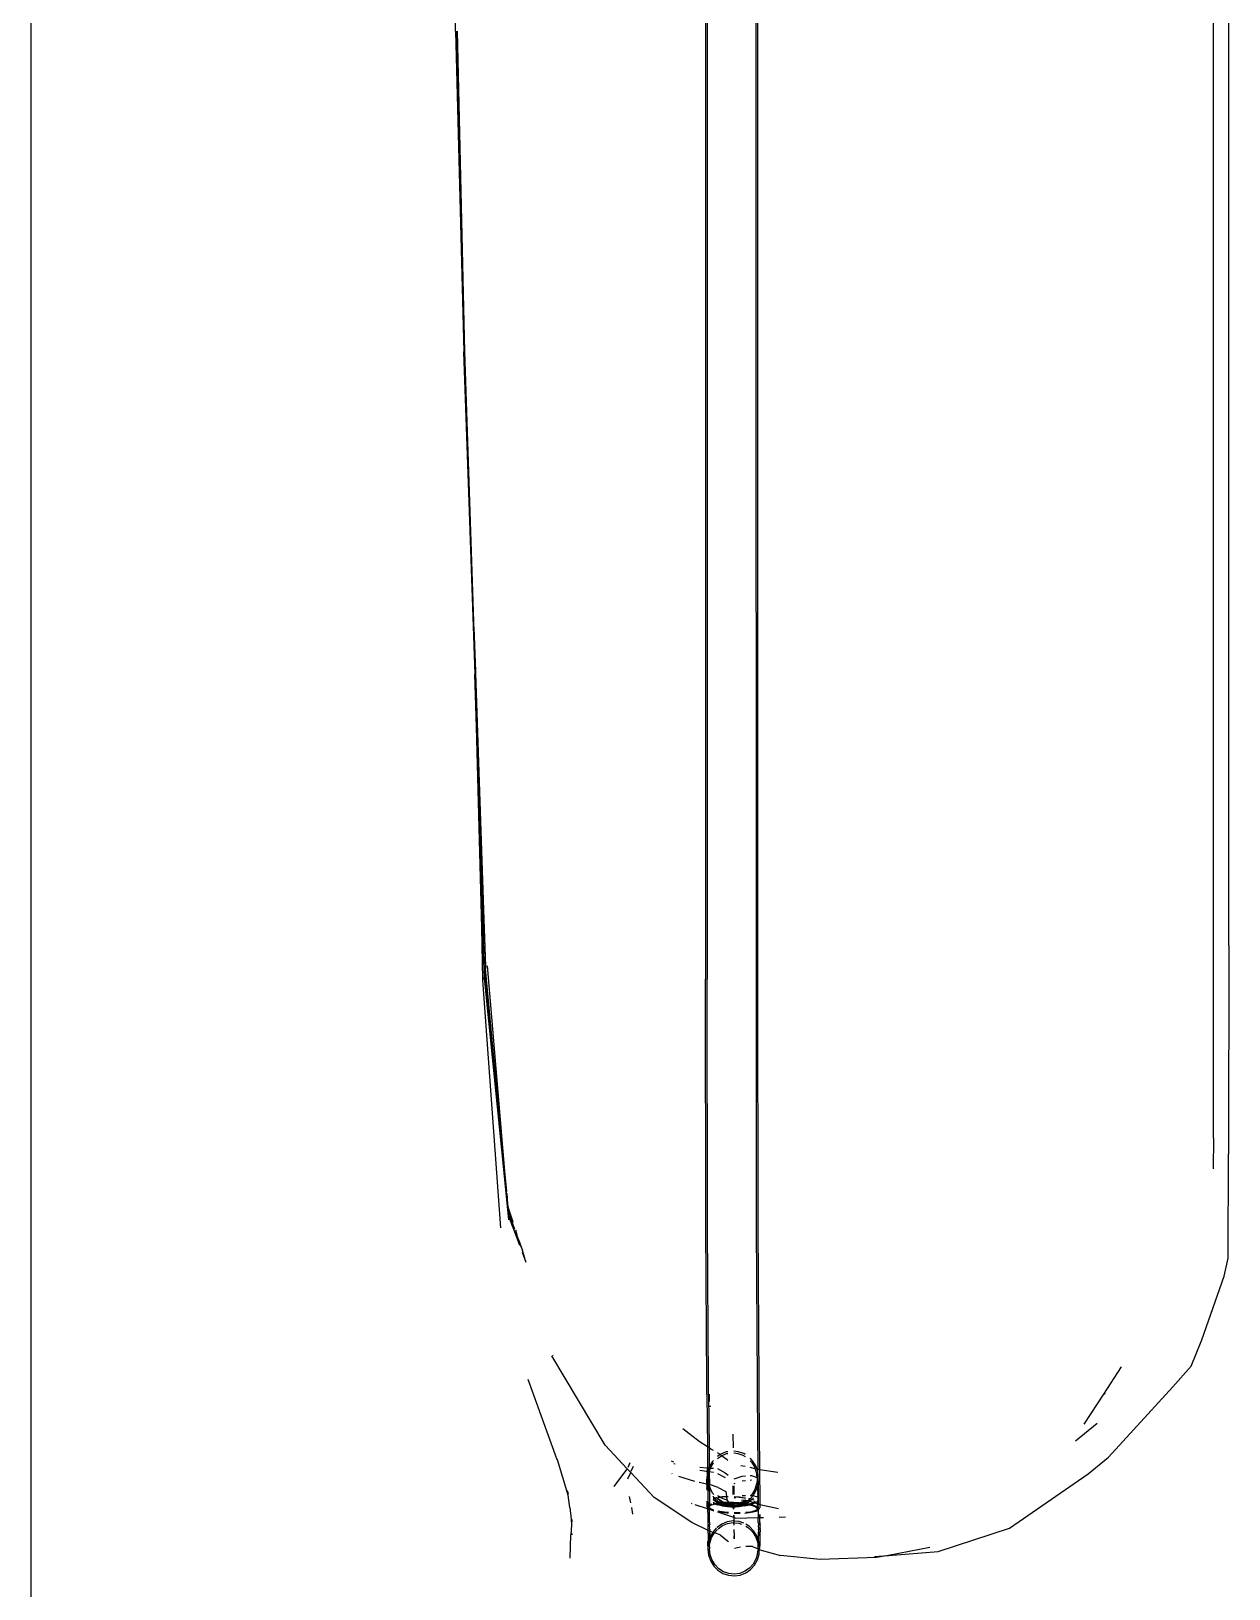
# Model space of a CAD drawing. Header units: millimetres. Extents: x -41292 to 298682, y -22072 to 33155.
# Drawn here: x 29275.8 to 29586.1, y 3003.7 to 3407.4 of the extents above; entities that cross this region are included whole.
import ezdxf

# ---------------------------------------------------------------- set-up
doc = ezdxf.new("R2010")
doc.units = ezdxf.units.MM

# ---------------------------------------------------------------- blocks, each defined once
blk = doc.blocks.new('AHSISHEUD')
for p, q in [((29903.15, 20180.94), (29903.15, 23658.94)), ((30213.52, 20819.34), (30213.52, 21235.51)), ((30077.89, 21197.34), (30077.89, 20809.8)), ((30078.31, 21197.34), (30078.31, 20809.8)), ((30090.94, 21197.32), (30091.05, 20745.47)), ((30091.36, 21197.32), (30091.37, 20809.82)), ((30209.53, 20768.55), (30209.53, 21195.13)), ((30013.11, 21055.46), (30013.14, 21132.56)), ((30013.11, 21055.46), (30015.3, 20972.38)), ((30013.17, 21055.46), (30015.35, 20972.38)), ((30015.51, 20972.38), (30013.6, 21055.46)), ((30016.7, 20933.49), (30015.3, 20972.38)), ((30018.33, 20889.5), (30015.51, 20972.38)), ((30018.2, 20888.79), (30016.7, 20933.49)), ((30017.87, 20900.94), (30018.33, 20889.5)), ((30018.56, 20875.19), (30018.13, 20888.84)), ((30018.24, 20888.7), (30018.2, 20888.79)), ((30018.21, 20888.64), (30018.24, 20888.7)), ((30018.26, 20887.03), (30018.21, 20888.64)), ((30018.56, 20875.19), (30018.26, 20887.03)), ((30018.26, 20887.03), (30018.92, 20866.69)), ((30018.3, 20889.36), (30018.29, 20889.02)), ((30018.29, 20889.02), (30020.87, 20812.47)), ((30021, 20813.04), (30018.29, 20889.02)), ((30018.33, 20889.5), (30018.3, 20889.36)), ((30020.04, 20828.84), (30018.56, 20875.19)), ((30019.9, 20823.05), (30018.56, 20875.19)), ((30018.92, 20866.69), (30019, 20863.13)), ((30019, 20863.13), (30020.04, 20828.84)), ((30019.24, 20852.44), (30019.29, 20850.27)), ((30020.04, 20828.84), (30020.4, 20816.95)), ((30019.9, 20823.05), (30020.2, 20809.48)), ((30020.24, 20809.57), (30019.9, 20823.05)), ((30213.5, 20818.53), (30213.45, 20764.39)), ((30213.5, 20818.53), (30213.52, 20819.34)), ((30020.4, 20816.95), (30020.46, 20814.45)), ((30020.46, 20814.45), (30020.59, 20810.38)), ((30020.59, 20810.38), (30020.6, 20810.3)), ((30020.59, 20810.1), (30020.6, 20810.19)), ((30020.6, 20810.3), (30020.6, 20810.19)), ((30020.69, 20810.95), (30025.13, 20765.59)), ((30020.81, 20811.71), (30025.84, 20759.99)), ((30025.84, 20759.99), (30020.87, 20812.47)), ((30021.28, 20813.23), (30025.84, 20759.99)), ((30024.82, 20745.37), (30020.2, 20809.48)), ((30025.13, 20765.59), (30020.59, 20810.1)), ((30077.99, 20745.42), (30077.89, 20809.8)), ((30078.42, 20745.42), (30078.31, 20809.8)), ((30091.37, 20809.82), (30091.47, 20745.48)), ((30209.53, 20768.55), (30209.47, 20760.62)), ((30025.13, 20765.59), (30026.8, 20748.53)), ((30026.88, 20748.32), (30025.13, 20765.59)), ((30213.31, 20737.49), (30213.45, 20764.39)), ((30025.84, 20759.99), (30026.33, 20754.76)), ((30026.33, 20754.58), (30026.33, 20754.76)), ((30026.38, 20754.22), (30026.33, 20754.58)), ((30026.38, 20754.22), (30026.48, 20752.99)), ((30026.48, 20752.99), (30026.52, 20752.75)), ((30026.52, 20752.75), (30026.53, 20752.55)), ((30026.53, 20752.55), (30026.58, 20752.02)), ((30026.58, 20752.02), (30026.62, 20751.42)), ((30026.64, 20751.2), (30026.62, 20751.42)), ((30026.64, 20751.2), (30026.68, 20751.06)), ((30026.7, 20750.76), (30026.68, 20751.06)), ((30027.93, 20746.93), (30026.68, 20751.06)), ((30026.73, 20750.54), (30026.7, 20750.76)), ((30026.81, 20749.6), (30026.73, 20750.54)), ((30026.73, 20750.54), (30027.93, 20746.93)), ((30026.8, 20748.53), (30026.97, 20747.39)), ((30026.8, 20748.53), (30026.88, 20748.32)), ((30028.53, 20744.88), (30026.81, 20749.6)), ((30026.97, 20747.39), (30026.88, 20748.32)), ((30026.88, 20748.32), (30028.15, 20744.97)), ((30027.6, 20746.25), (30028.15, 20744.97)), ((30027.93, 20746.93), (30027.95, 20746.86)), ((30028, 20746.69), (30027.95, 20746.86)), ((30028.15, 20744.97), (30029.3, 20742.23)), ((30028.15, 20744.97), (30029.7, 20740.86)), ((30028.63, 20744.82), (30029.03, 20743.51)), ((30029.45, 20742.35), (30029.03, 20743.51)), ((30030.37, 20739.82), (30029.45, 20742.35)), ((30029.45, 20742.35), (30030.19, 20740.12)), ((30078.22, 20705.3), (30077.99, 20745.42)), ((30078.64, 20705.3), (30078.42, 20745.42)), ((30091.05, 20745.47), (30091.27, 20705.41)), ((30091.47, 20745.48), (30091.69, 20705.41)), ((30029.71, 20741.24), (30030.19, 20740.12)), ((30030.19, 20740.12), (30030.49, 20739.39)), ((30030.19, 20740.12), (30031.03, 20737.59)), ((30030.37, 20739.07), (30031.36, 20736.45)), ((30212.3, 20732.8), (30213.31, 20737.49)), ((30206.53, 20716.34), (30212.3, 20732.8)), ((30203.78, 20709.5), (30206.53, 20716.34)), ((30051.93, 20688.98), (30038.05, 20712.15)), ((30038.41, 20712.22), (30038.37, 20712.35)), ((30181.08, 20702.25), (30185.71, 20709.33)), ((30203.78, 20709.5), (30198.98, 20704.16)), ((30039.39, 20685.51), (30031.98, 20705.99)), ((30078.24, 20702.15), (30078.22, 20705.3)), ((30078.67, 20702.15), (30078.64, 20705.3)), ((30091.27, 20705.41), (30091.3, 20702.28)), ((30091.69, 20705.41), (30091.72, 20702.29)), ((30078.24, 20702.15), (30078.38, 20688.58)), ((30078.67, 20702.15), (30078.81, 20688.31)), ((30078.81, 20702.23), (30078.83, 20700.31)), ((30091.3, 20702.28), (30091.49, 20682.7)), ((30091.72, 20702.29), (30091.92, 20682.64)), ((30175.99, 20694.46), (30181.08, 20702.25)), ((30181.08, 20702.25), (30181.46, 20702.45)), ((30198.98, 20704.16), (30182.29, 20685.87)), ((30078.88, 20699.09), (30079.3, 20699.16)), ((30076.22, 20689.94), (30072.02, 20693.23)), ((30179.43, 20694.67), (30173.8, 20690.02)), ((30078.38, 20688.58), (30076.22, 20689.94)), ((30085.12, 20688.29), (30085.09, 20691.84)), ((30039.52, 20685.18), (30039.39, 20685.51)), ((30042.32, 20676.08), (30039.52, 20685.18)), ((30051.93, 20688.98), (30057.63, 20682.91)), ((30078.81, 20688.31), (30078.38, 20688.58)), ((30078.38, 20688.58), (30078.44, 20683.1)), ((30079.3, 20688), (30078.81, 20688.31)), ((30078.81, 20688.31), (30078.86, 20683.37)), ((30079.93, 20687.63), (30079.3, 20688)), ((30079.96, 20685.07), (30079.61, 20684.68)), ((30081.6, 20686.67), (30081, 20687.02)), ((30081.72, 20686.58), (30081.01, 20686.08)), ((30081.01, 20685.55), (30082.06, 20686.28)), ((30081.72, 20686.58), (30081.6, 20686.67)), ((30081.86, 20686.68), (30081.72, 20686.58)), ((30082.06, 20686.28), (30081.72, 20686.58)), ((30083.27, 20687.25), (30081.86, 20686.68)), ((30082.06, 20686.28), (30083.38, 20686.82)), ((30083.49, 20685.21), (30082.06, 20686.28)), ((30083.68, 20687.31), (30083.27, 20687.25)), ((30083.38, 20686.82), (30083.69, 20686.86)), ((30083.71, 20685.01), (30083.49, 20685.21)), ((30086.36, 20687.32), (30085.23, 20687.43)), ((30085.23, 20686.99), (30086.27, 20686.88)), ((30086.27, 20686.88), (30087.61, 20686.41)), ((30087.79, 20686.82), (30086.36, 20687.32)), ((30087.61, 20686.41), (30088.19, 20686.04)), ((30088.19, 20686.56), (30087.79, 20686.82)), ((30090.12, 20684.92), (30089.44, 20685.61)), ((30177.1, 20681.62), (30182.29, 20685.87)), ((30054.21, 20678.31), (30057.55, 20682.74)), ((30057.63, 20682.91), (30057.55, 20682.74)), ((30057.63, 20682.91), (30058.52, 20681.96)), ((30057.74, 20680.25), (30058.52, 20681.96)), ((30058.31, 20684.43), (30057.76, 20683.21)), ((30058.52, 20681.96), (30064.6, 20675.49)), ((30058.68, 20682.3), (30059.28, 20683.6)), ((30068.96, 20684.92), (30069.6, 20684.73)), ((30069.27, 20681.6), (30069.18, 20681.65)), ((30069.66, 20684.29), (30070.03, 20684.17)), ((30076.41, 20683.27), (30078.28, 20683.1)), ((30078.2, 20682.16), (30076.43, 20682.47)), ((30078.45, 20682.09), (30078.2, 20682.16)), ((30078.36, 20681.8), (30078.22, 20680.19)), ((30078.28, 20683.1), (30078.44, 20683.1)), ((30078.45, 20682.09), (30078.36, 20681.83)), ((30078.36, 20681.8), (30078.36, 20681.83)), ((30078.44, 20683.1), (30078.76, 20683.08)), ((30078.46, 20682.13), (30078.44, 20683.1)), ((30078.46, 20682.13), (30078.45, 20682.09)), ((30078.75, 20682.09), (30078.45, 20682.09)), ((30078.45, 20682.09), (30078.47, 20678.89)), ((30078.7, 20682.89), (30078.46, 20682.13)), ((30078.64, 20680.2), (30078.77, 20681.71)), ((30078.76, 20683.08), (30078.7, 20682.89)), ((30078.88, 20682.07), (30078.75, 20682.09)), ((30078.78, 20683.14), (30078.76, 20683.08)), ((30078.76, 20683.08), (30078.86, 20683.08)), ((30078.77, 20681.71), (30078.78, 20681.73)), ((30078.83, 20683.3), (30078.78, 20683.14)), ((30078.78, 20681.73), (30078.87, 20681.92)), ((30078.83, 20683.3), (30078.84, 20683.34)), ((30078.86, 20683.08), (30078.83, 20683.3)), ((30078.86, 20683.37), (30078.84, 20683.34)), ((30079.61, 20684.68), (30078.86, 20683.37)), ((30078.86, 20683.08), (30079.2, 20683.07)), ((30078.88, 20682.07), (30078.86, 20683.08)), ((30078.87, 20682.03), (30078.88, 20682.07)), ((30078.87, 20681.92), (30078.87, 20682.03)), ((30078.87, 20681.92), (30078.9, 20678.79)), ((30078.88, 20682.07), (30079.2, 20683.07)), ((30079.99, 20681.93), (30078.88, 20682.07)), ((30079.2, 20683.07), (30079.22, 20683.15)), ((30079.2, 20683.07), (30079.98, 20683.04)), ((30079.22, 20683.15), (30079.94, 20684.41)), ((30079.94, 20684.41), (30079.97, 20684.43)), ((30081.04, 20682.93), (30083.03, 20681.85)), ((30081.05, 20681.71), (30083.03, 20680.64)), ((30083.03, 20681.85), (30083.74, 20681.23)), ((30088.22, 20683.48), (30087.02, 20683.63)), ((30087.4, 20680.97), (30088.24, 20681.04)), ((30089.44, 20684.99), (30089.8, 20684.64)), ((30090.75, 20682.9), (30089.46, 20683.26)), ((30089.48, 20681.15), (30089.83, 20681.18)), ((30089.8, 20684.64), (30090.57, 20683.41)), ((30089.83, 20681.18), (30091.23, 20680.62)), ((30090.94, 20683.62), (30090.12, 20684.92)), ((30090.57, 20683.41), (30090.75, 20682.9)), ((30090.75, 20682.9), (30091.07, 20682.02)), ((30091.25, 20682.76), (30090.75, 20682.9)), ((30091.25, 20682.76), (30090.94, 20683.62)), ((30091.07, 20682.02), (30091.23, 20680.62)), ((30091.44, 20682.23), (30091.25, 20682.76)), ((30091.42, 20682.71), (30091.25, 20682.76)), ((30091.49, 20682.7), (30091.42, 20682.71)), ((30091.92, 20682.64), (30091.49, 20682.7)), ((30091.51, 20680.62), (30091.49, 20682.7)), ((30096.65, 20681.94), (30091.92, 20682.64)), ((30091.92, 20682.64), (30091.98, 20674.73)), ((30156.69, 20667.47), (30177.1, 20681.62)), ((30042.42, 20676.3), (30042.13, 20677.19)), ((30075.15, 20679.56), (30070.95, 20680.88)), ((30078.25, 20678.93), (30076.3, 20679.3)), ((30078.23, 20680.08), (30078.22, 20680.19)), ((30078.22, 20680), (30078.23, 20680.08)), ((30078.24, 20679.88), (30078.22, 20680)), ((30078.23, 20679.48), (30078.26, 20679.59)), ((30078.27, 20679.25), (30078.23, 20679.48)), ((30078.26, 20679.59), (30078.24, 20679.88)), ((30078.25, 20678.93), (30078.27, 20679.25)), ((30078.29, 20678.86), (30078.25, 20678.93)), ((30078.25, 20678.93), (30078.39, 20678.9)), ((30078.25, 20678.77), (30078.29, 20678.86)), ((30078.3, 20678.47), (30078.25, 20678.77)), ((30078.27, 20679.25), (30078.39, 20678.9)), ((30078.28, 20677.94), (30078.32, 20678)), ((30078.34, 20677.49), (30078.28, 20677.94)), ((30078.32, 20678), (30078.3, 20678.47)), ((30078.3, 20677.4), (30078.34, 20677.49)), ((30078.34, 20677.38), (30078.3, 20677.4)), ((30078.39, 20678.9), (30078.43, 20678.56)), ((30078.47, 20678.89), (30078.39, 20678.9)), ((30078.43, 20678.56), (30078.48, 20678.43)), ((30078.48, 20678.43), (30078.47, 20678.89)), ((30078.67, 20678.85), (30078.47, 20678.89)), ((30078.48, 20678.43), (30078.71, 20677.79)), ((30078.48, 20678.43), (30078.51, 20673.67)), ((30078.65, 20680.09), (30078.64, 20680.2)), ((30078.64, 20680.01), (30078.65, 20680.09)), ((30078.66, 20679.89), (30078.64, 20680.01)), ((30078.65, 20679.49), (30078.68, 20679.6)), ((30078.69, 20679.26), (30078.65, 20679.49)), ((30078.68, 20679.6), (30078.66, 20679.89)), ((30078.67, 20678.85), (30078.71, 20678.87)), ((30078.67, 20678.78), (30078.67, 20678.85)), ((30078.72, 20678.48), (30078.67, 20678.78)), ((30078.71, 20678.87), (30078.69, 20679.26)), ((30078.79, 20678.82), (30078.69, 20679.26)), ((30078.7, 20677.95), (30078.74, 20678.01)), ((30078.71, 20677.79), (30078.7, 20677.95)), ((30078.79, 20678.82), (30078.71, 20678.87)), ((30078.71, 20677.79), (30078.75, 20677.67)), ((30078.74, 20678.01), (30078.72, 20678.48)), ((30078.73, 20677.15), (30078.76, 20677.5)), ((30078.77, 20677.12), (30078.73, 20677.15)), ((30078.76, 20677.5), (30078.75, 20677.67)), ((30078.75, 20677.67), (30078.91, 20677.23)), ((30078.84, 20678.67), (30078.79, 20678.82)), ((30078.79, 20678.82), (30078.9, 20678.79)), ((30078.9, 20678.5), (30078.84, 20678.67)), ((30078.9, 20678.5), (30078.9, 20678.79)), ((30081.22, 20678.07), (30078.9, 20678.79)), ((30079.34, 20677.27), (30078.9, 20678.5)), ((30078.91, 20677.23), (30078.9, 20678.5)), ((30078.91, 20677.23), (30078.97, 20677.07)), ((30078.91, 20677.23), (30078.93, 20674.44)), ((30078.97, 20677.07), (30079.03, 20676.97)), ((30079.83, 20676.49), (30079.34, 20677.27)), ((30081.22, 20678.07), (30083.19, 20677)), ((30083.19, 20677), (30083.31, 20675.72)), ((30085.01, 20678.5), (30085.1, 20676.2)), ((30085.1, 20676.2), (30085.03, 20678.49)), ((30085.21, 20678.49), (30085.23, 20676.19)), ((30085.3, 20680.28), (30087.4, 20680.97)), ((30085.31, 20679.1), (30085.62, 20679.19)), ((30088.25, 20679.79), (30087.42, 20679.72)), ((30089.82, 20679.92), (30089.49, 20679.89)), ((30090.69, 20677.53), (30090.08, 20676.47)), ((30090.54, 20676.43), (30091.07, 20677.31)), ((30091.13, 20678.95), (30090.69, 20677.53)), ((30091.07, 20677.35), (30091.33, 20678.18)), ((30091.07, 20677.31), (30091.07, 20677.35)), ((30091.28, 20679.81), (30091.13, 20678.95)), ((30091.23, 20680.62), (30091.27, 20680.49)), ((30091.23, 20680.62), (30091.49, 20680.52)), ((30091.27, 20680.49), (30091.28, 20680.39)), ((30091.28, 20680.39), (30091.27, 20680.31)), ((30091.27, 20680.31), (30091.29, 20680.19)), ((30091.31, 20679.9), (30091.28, 20679.81)), ((30091.28, 20679.81), (30091.32, 20679.55)), ((30091.29, 20680.19), (30091.31, 20679.9)), ((30091.34, 20679.16), (30091.3, 20679.12)), ((30091.3, 20679.12), (30091.35, 20678.79)), ((30091.32, 20679.55), (30091.34, 20679.16)), ((30091.37, 20678.34), (30091.33, 20678.3)), ((30091.33, 20678.18), (30091.33, 20678.3)), ((30091.33, 20678.18), (30091.38, 20677.82)), ((30091.35, 20678.79), (30091.37, 20678.34)), ((30091.38, 20677.82), (30091.36, 20677.42)), ((30091.36, 20677.42), (30091.4, 20677.25)), ((30091.37, 20678.34), (30091.53, 20678.81)), ((30091.4, 20677.25), (30091.42, 20676.62)), ((30091.51, 20680.62), (30091.49, 20680.52)), ((30091.49, 20680.52), (30091.52, 20679.2)), ((30091.52, 20679.2), (30091.53, 20678.81)), ((30091.53, 20678.81), (30091.53, 20677.91)), ((30091.53, 20677.91), (30091.54, 20676.73)), ((30042.72, 20672.89), (30042.32, 20676.08)), ((30058.53, 20674.09), (30058.24, 20675.67)), ((30074.32, 20668.93), (30064.6, 20675.49)), ((30074.48, 20673.84), (30074.23, 20673.92)), ((30078.45, 20672.51), (30075.22, 20673.59)), ((30078.31, 20673.03), (30078.32, 20673.41)), ((30078.43, 20673.22), (30078.31, 20673.03)), ((30078.31, 20673.03), (30078.44, 20672.77)), ((30078.32, 20673.41), (30078.34, 20673.8)), ((30078.34, 20673.8), (30078.35, 20674.17)), ((30078.35, 20674.17), (30078.36, 20674.47)), ((30078.39, 20674.46), (30078.43, 20673.22)), ((30078.5, 20673.33), (30078.43, 20673.22)), ((30078.43, 20673.22), (30078.44, 20672.77)), ((30078.5, 20673.33), (30078.51, 20673.67)), ((30078.74, 20673.46), (30078.5, 20673.33)), ((30078.51, 20673.12), (30078.5, 20673.33)), ((30078.51, 20672.73), (30078.51, 20673.12)), ((30078.73, 20673.01), (30078.74, 20673.39)), ((30078.73, 20673.01), (30078.85, 20673.21)), ((30078.86, 20672.75), (30078.73, 20673.01)), ((30078.77, 20674.15), (30078.74, 20673.46)), ((30078.84, 20673.51), (30078.74, 20673.46)), ((30078.74, 20673.39), (30078.74, 20673.46)), ((30078.77, 20674.15), (30078.78, 20674.23)), ((30078.82, 20674.2), (30078.84, 20673.51)), ((30078.93, 20673.56), (30078.84, 20673.51)), ((30078.84, 20673.51), (30078.85, 20673.21)), ((30078.85, 20673.21), (30078.91, 20673.3)), ((30078.85, 20673.21), (30078.86, 20672.75)), ((30078.91, 20673.3), (30078.93, 20673.56)), ((30078.91, 20673.3), (30079.39, 20673.55)), ((30078.93, 20673.13), (30078.91, 20673.3)), ((30078.93, 20674.44), (30078.93, 20673.56)), ((30079.01, 20673.6), (30078.93, 20673.56)), ((30078.94, 20672.74), (30078.93, 20673.13)), ((30079.58, 20673.76), (30079.01, 20673.6)), ((30079.39, 20673.55), (30079.76, 20673.65)), ((30080.04, 20676.16), (30079.85, 20676.46)), ((30079.91, 20675.65), (30079.86, 20675.69)), ((30080.2, 20675.27), (30079.86, 20675.17)), ((30080.48, 20674.54), (30079.86, 20675.03)), ((30079.86, 20674.97), (30080.48, 20674.54)), ((30080.18, 20674.01), (30079.87, 20674.16)), ((30079.87, 20673.91), (30080.04, 20673.86)), ((30080.04, 20673.86), (30079.87, 20673.83)), ((30079.87, 20673.68), (30080.14, 20673.76)), ((30079.88, 20675.34), (30080, 20675.36)), ((30079.97, 20675.59), (30079.91, 20675.65)), ((30080.03, 20675.53), (30079.97, 20675.59)), ((30080, 20675.36), (30080.14, 20675.39)), ((30080.03, 20675.53), (30080.09, 20675.45)), ((30080.44, 20673.92), (30080.04, 20673.86)), ((30080.04, 20673.86), (30080.29, 20673.78)), ((30080.09, 20675.45), (30080.14, 20675.39)), ((30080.14, 20675.39), (30080.18, 20675.39)), ((30080.14, 20673.76), (30080.29, 20673.78)), ((30080.18, 20675.39), (30080.67, 20675.46)), ((30080.18, 20675.39), (30080.2, 20675.34)), ((30080.44, 20673.92), (30080.18, 20674.01)), ((30080.2, 20675.34), (30080.26, 20675.28)), ((30080.26, 20675.28), (30080.2, 20675.27)), ((30080.78, 20675.37), (30080.26, 20675.28)), ((30080.26, 20675.28), (30080.47, 20675.07)), ((30080.29, 20673.78), (30080.69, 20673.84)), ((30080.29, 20673.78), (30080.89, 20673.59)), ((30080.87, 20673.99), (30080.44, 20673.92)), ((30080.69, 20673.84), (30080.44, 20673.92)), ((30080.54, 20675), (30080.47, 20675.07)), ((30080.61, 20674.45), (30080.48, 20674.54)), ((30080.6, 20674.94), (30080.54, 20675)), ((30080.6, 20674.94), (30080.65, 20674.88)), ((30080.61, 20674.45), (30080.64, 20674.43)), ((30080.64, 20674.43), (30080.67, 20674.4)), ((30080.86, 20674.73), (30080.65, 20674.88)), ((30080.76, 20674.32), (30080.67, 20674.4)), ((30080.69, 20673.84), (30081.13, 20673.91)), ((30081.16, 20673.69), (30080.69, 20673.84)), ((30080.78, 20675.37), (30080.71, 20675.44)), ((30080.82, 20674.28), (30080.76, 20674.32)), ((30081.11, 20675.07), (30080.78, 20675.37)), ((30080.81, 20675.37), (30080.78, 20675.37)), ((30080.82, 20674.28), (30080.87, 20674.27)), ((30080.86, 20674.67), (30080.86, 20674.73)), ((30080.86, 20674.73), (30081.13, 20674.53)), ((30080.86, 20674.67), (30081.13, 20674.53)), ((30080.87, 20674.27), (30080.88, 20674.22)), ((30081.24, 20674.02), (30080.87, 20673.99)), ((30080.88, 20674.22), (30081.08, 20674.14)), ((30081.35, 20673.49), (30080.89, 20673.59)), ((30081.08, 20674.14), (30081.22, 20674.09)), ((30081.58, 20675.59), (30081.1, 20675.84)), ((30081.1, 20675.53), (30081.58, 20675.59)), ((30081.19, 20675.44), (30081.11, 20675.42)), ((30082.3, 20674.35), (30081.11, 20675.07)), ((30081.11, 20675.03), (30081.11, 20675.07)), ((30082.3, 20674.27), (30081.11, 20675.03)), ((30081.13, 20674.53), (30081.29, 20674.44)), ((30081.13, 20673.91), (30081.4, 20673.94)), ((30082.33, 20673.45), (30081.16, 20673.69)), ((30081.76, 20675.49), (30081.19, 20675.44)), ((30081.22, 20674.09), (30081.26, 20674.07)), ((30081.22, 20674.09), (30081.24, 20674.02)), ((30081.35, 20674.03), (30081.24, 20674.02)), ((30081.24, 20674.02), (30081.4, 20673.94)), ((30081.26, 20674.07), (30081.35, 20674.03)), ((30081.29, 20674.44), (30081.42, 20674.39)), ((30081.29, 20674.44), (30081.4, 20674.33)), ((30081.35, 20674.03), (30081.41, 20674.04)), ((30082.14, 20673.29), (30081.35, 20673.49)), ((30081.4, 20674.33), (30081.79, 20674.08)), ((30081.4, 20673.94), (30081.6, 20673.96)), ((30081.4, 20673.94), (30082.14, 20673.55)), ((30081.54, 20674.05), (30081.41, 20674.04)), ((30081.41, 20674.04), (30081.6, 20673.96)), ((30081.45, 20674.37), (30081.42, 20674.39)), ((30081.47, 20674.36), (30081.45, 20674.37)), ((30081.65, 20674.24), (30081.47, 20674.36)), ((30081.79, 20674.08), (30081.54, 20674.05)), ((30081.58, 20675.59), (30082.19, 20675.67)), ((30081.76, 20675.49), (30081.58, 20675.59)), ((30081.6, 20673.96), (30081.95, 20673.99)), ((30081.6, 20673.96), (30081.78, 20673.88)), ((30081.65, 20674.24), (30081.71, 20674.21)), ((30081.71, 20674.21), (30081.8, 20674.18)), ((30082.37, 20675.55), (30081.76, 20675.49)), ((30082.13, 20675.29), (30081.76, 20675.49)), ((30081.78, 20673.88), (30081.96, 20673.79)), ((30081.91, 20674.09), (30081.79, 20674.08)), ((30081.79, 20674.08), (30081.95, 20673.99)), ((30081.8, 20674.18), (30081.86, 20674.16)), ((30081.93, 20674.15), (30081.86, 20674.16)), ((30081.86, 20674.16), (30081.91, 20674.09)), ((30081.91, 20674.09), (30082.06, 20674)), ((30081.94, 20674.09), (30081.91, 20674.09)), ((30081.94, 20674.09), (30081.93, 20674.15)), ((30082.06, 20674.1), (30081.94, 20674.09)), ((30081.95, 20673.99), (30082.06, 20674)), ((30081.95, 20673.99), (30082.12, 20673.88)), ((30082.13, 20673.75), (30081.96, 20673.79)), ((30082.12, 20674.1), (30082.06, 20674.1)), ((30082.06, 20674.1), (30082.08, 20674.05)), ((30082.06, 20674), (30082.12, 20673.96)), ((30082.06, 20674), (30082.1, 20674)), ((30082.08, 20674.05), (30082.1, 20674)), ((30082.1, 20674), (30082.26, 20674.01)), ((30082.1, 20674), (30082.12, 20673.96)), ((30082.31, 20674.11), (30082.12, 20674.1)), ((30082.26, 20674.01), (30082.12, 20674.1)), ((30082.12, 20673.96), (30082.28, 20673.91)), ((30082.21, 20673.83), (30082.12, 20673.88)), ((30082.13, 20675.29), (30083.39, 20674.88)), ((30082.13, 20673.75), (30082.98, 20673.57)), ((30082.14, 20673.55), (30082.33, 20673.45)), ((30082.14, 20673.29), (30083.56, 20673.09)), ((30082.19, 20675.67), (30083.31, 20675.72)), ((30082.21, 20673.83), (30082.98, 20673.57)), ((30082.26, 20674.01), (30082.31, 20674.02)), ((30082.31, 20673.99), (30082.26, 20674.01)), ((30082.28, 20673.91), (30082.31, 20673.94)), ((30082.32, 20673.89), (30082.28, 20673.91)), ((30082.94, 20674.13), (30082.3, 20674.35)), ((30082.71, 20674.13), (30082.3, 20674.27)), ((30082.71, 20674.13), (30082.31, 20674.11)), ((30082.31, 20674.02), (30082.96, 20674.04)), ((30083.64, 20673.72), (30082.31, 20673.99)), ((30082.71, 20673.77), (30082.32, 20673.89)), ((30082.59, 20673.41), (30082.33, 20673.45)), ((30083.32, 20675.6), (30082.37, 20675.55)), ((30083.65, 20673.26), (30082.59, 20673.41)), ((30082.59, 20673.41), (30083.56, 20673.13)), ((30082.94, 20674.13), (30082.71, 20674.13)), ((30082.96, 20674.04), (30082.71, 20674.13)), ((30082.71, 20673.77), (30082.95, 20673.69)), ((30083.54, 20674.15), (30082.94, 20674.13)), ((30083.19, 20674.05), (30082.94, 20674.13)), ((30082.95, 20673.69), (30083.55, 20673.48)), ((30082.96, 20674.04), (30083.19, 20674.05)), ((30083.64, 20673.81), (30082.96, 20674.04)), ((30082.98, 20673.57), (30083.01, 20673.57)), ((30083.01, 20673.57), (30083.55, 20673.48)), ((30083.01, 20673.57), (30083.14, 20673.5)), ((30083.14, 20673.5), (30083.55, 20673.38)), ((30083.19, 20674.05), (30083.64, 20674.06)), ((30083.64, 20673.9), (30083.19, 20674.05)), ((30083.31, 20675.72), (30083.61, 20675.74)), ((30083.31, 20675.72), (30083.32, 20675.6)), ((30083.7, 20675.62), (30083.32, 20675.6)), ((30083.32, 20675.6), (30083.39, 20674.88)), ((30083.39, 20674.88), (30083.8, 20674.34)), ((30083.95, 20674.14), (30083.54, 20674.15)), ((30083.65, 20673.49), (30083.55, 20673.48)), ((30083.66, 20673.46), (30083.55, 20673.48)), ((30083.55, 20673.38), (30084.64, 20673.26)), ((30083.56, 20673.13), (30084.5, 20673.05)), ((30083.56, 20673.09), (30084.5, 20673.05)), ((30083.61, 20675.74), (30083.79, 20675.74)), ((30083.64, 20674.06), (30084.02, 20674.06)), ((30084.18, 20673.85), (30083.64, 20673.9)), ((30084.26, 20673.74), (30083.64, 20673.81)), ((30084.29, 20673.7), (30083.64, 20673.72)), ((30083.92, 20673.44), (30083.65, 20673.49)), ((30084.64, 20673.26), (30083.65, 20673.26)), ((30083.66, 20673.46), (30083.92, 20673.44)), ((30083.79, 20675.62), (30083.7, 20675.62)), ((30083.86, 20674.26), (30083.95, 20674.14)), ((30084.5, 20673.43), (30083.92, 20673.44)), ((30085.09, 20674.12), (30083.95, 20674.14)), ((30083.95, 20674.14), (30084.02, 20674.06)), ((30084.02, 20674.06), (30085.09, 20674.04)), ((30084.02, 20674.06), (30084.18, 20673.85)), ((30085.09, 20673.76), (30084.18, 20673.85)), ((30084.18, 20673.85), (30084.26, 20673.74)), ((30084.26, 20673.74), (30084.29, 20673.7)), ((30084.56, 20673.71), (30084.29, 20673.7)), ((30084.29, 20673.7), (30084.36, 20673.61)), ((30084.36, 20673.61), (30084.5, 20673.43)), ((30084.54, 20673.39), (30084.5, 20673.43)), ((30084.5, 20673.05), (30084.82, 20673.04)), ((30085.06, 20673.39), (30084.54, 20673.39)), ((30084.54, 20673.39), (30085.06, 20673.34)), ((30084.54, 20673.39), (30084.64, 20673.26)), ((30084.83, 20673.68), (30084.56, 20673.71)), ((30084.64, 20673.26), (30084.67, 20673.22)), ((30084.67, 20673.22), (30084.91, 20673.24)), ((30084.67, 20673.22), (30084.82, 20673.04)), ((30084.82, 20673.04), (30085.04, 20672.76)), ((30084.82, 20673.04), (30085.05, 20673.03)), ((30085.09, 20673.66), (30084.83, 20673.68)), ((30085.02, 20673.22), (30084.91, 20673.24)), ((30085.06, 20673.34), (30085.02, 20673.22)), ((30085.02, 20673.22), (30085.05, 20673.21)), ((30085.02, 20673.22), (30085.05, 20673.03)), ((30085.05, 20673.03), (30085.04, 20672.76)), ((30085.05, 20673.21), (30085.1, 20673.21)), ((30085.05, 20673.03), (30085.1, 20673.03)), ((30085.05, 20673.03), (30085.1, 20673)), ((30085.09, 20673.39), (30085.06, 20673.39)), ((30085.09, 20673.39), (30085.06, 20673.34)), ((30085.06, 20673.34), (30085.1, 20673.33)), ((30085.09, 20674.18), (30085.09, 20674.12)), ((30085.14, 20674.12), (30085.09, 20674.12)), ((30085.09, 20674.12), (30085.09, 20674.04)), ((30085.09, 20674.04), (30085.14, 20674.03)), ((30085.09, 20674.04), (30085.09, 20673.76)), ((30085.15, 20673.77), (30085.09, 20673.76)), ((30085.09, 20673.76), (30085.09, 20673.66)), ((30085.09, 20673.66), (30085.09, 20673.6)), ((30085.09, 20673.66), (30085.15, 20673.66)), ((30085.09, 20673.6), (30085.1, 20673.48)), ((30085.09, 20673.39), (30085.1, 20673.48)), ((30085.09, 20673.39), (30085.16, 20673.4)), ((30085.1, 20673.33), (30085.16, 20673.34)), ((30085.1, 20673.21), (30085.17, 20673.21)), ((30085.1, 20673.03), (30085.17, 20673.03)), ((30085.1, 20673), (30085.17, 20673.03)), ((30085.14, 20674.12), (30085.14, 20674.18)), ((30085.24, 20674.11), (30085.14, 20674.12)), ((30085.14, 20674.03), (30085.14, 20674.12)), ((30085.14, 20674.03), (30085.24, 20674.03)), ((30085.15, 20673.77), (30085.14, 20674.03)), ((30085.24, 20673.78), (30085.15, 20673.77)), ((30085.15, 20673.66), (30085.15, 20673.77)), ((30085.15, 20673.66), (30085.24, 20673.67)), ((30085.16, 20673.4), (30085.15, 20673.66)), ((30085.16, 20673.4), (30086.34, 20673.51)), ((30085.16, 20673.34), (30085.16, 20673.4)), ((30085.16, 20673.34), (30085.25, 20673.35)), ((30085.17, 20673.21), (30085.16, 20673.34)), ((30085.17, 20673.21), (30085.25, 20673.21)), ((30085.17, 20673.03), (30085.17, 20673.21)), ((30085.17, 20673.03), (30085.25, 20673.04)), ((30085.18, 20672.84), (30085.17, 20673.03)), ((30085.24, 20674.11), (30085.24, 20674.17)), ((30086.63, 20674.03), (30085.24, 20674.11)), ((30085.24, 20674.03), (30085.24, 20674.11)), ((30085.24, 20674.03), (30086.53, 20673.95)), ((30085.24, 20673.78), (30085.24, 20674.03)), ((30086.53, 20673.95), (30085.24, 20673.78)), ((30085.29, 20673.68), (30085.24, 20673.78)), ((30085.24, 20673.67), (30085.29, 20673.68)), ((30085.25, 20673.35), (30086.34, 20673.51)), ((30085.25, 20673.21), (30085.29, 20673.24)), ((30085.25, 20673.04), (30085.25, 20673.21)), ((30085.25, 20673.04), (30085.5, 20673.05)), ((30085.25, 20672.88), (30085.5, 20673.05)), ((30085.25, 20672.88), (30085.25, 20673.04)), ((30085.35, 20673.68), (30085.29, 20673.68)), ((30085.29, 20673.24), (30085.29, 20673.68)), ((30085.29, 20673.24), (30086.09, 20673.37)), ((30085.85, 20673.22), (30085.29, 20673.24)), ((30085.34, 20675.7), (30086.69, 20675.6)), ((30086.59, 20675.49), (30085.34, 20675.59)), ((30085.34, 20675.35), (30085.76, 20675.49)), ((30086.53, 20673.88), (30085.35, 20673.68)), ((30086.54, 20673.77), (30085.35, 20673.68)), ((30085.5, 20673.05), (30085.56, 20673.05)), ((30085.56, 20673.05), (30085.85, 20673.22)), ((30085.56, 20673.05), (30086.65, 20673.2)), ((30085.56, 20673.05), (30086.64, 20673.12)), ((30085.91, 20673.26), (30085.85, 20673.22)), ((30086.09, 20673.37), (30085.91, 20673.26)), ((30086.55, 20673.3), (30085.91, 20673.26)), ((30086.34, 20673.51), (30086.09, 20673.37)), ((30086.09, 20673.37), (30086.64, 20673.45)), ((30086.38, 20673.54), (30086.34, 20673.51)), ((30086.97, 20673.9), (30086.38, 20673.54)), ((30086.55, 20673.56), (30086.38, 20673.54)), ((30086.63, 20674.03), (30086.53, 20673.95)), ((30086.53, 20673.95), (30086.67, 20673.93)), ((30086.67, 20673.93), (30086.53, 20673.88)), ((30086.54, 20673.77), (30086.76, 20673.84)), ((30087.39, 20673.85), (30086.55, 20673.56)), ((30086.55, 20673.56), (30086.63, 20673.54)), ((30087.13, 20673.36), (30086.55, 20673.3)), ((30087.91, 20675.29), (30086.59, 20675.49)), ((30086.7, 20674.02), (30086.63, 20674.03)), ((30086.63, 20673.54), (30087.39, 20673.85)), ((30086.63, 20673.54), (30087.21, 20673.68)), ((30086.64, 20673.45), (30087.21, 20673.68)), ((30086.64, 20673.12), (30087.55, 20673.27)), ((30087.55, 20673.27), (30086.64, 20673.16)), ((30086.65, 20673.2), (30087.13, 20673.36)), ((30086.84, 20674), (30086.67, 20673.93)), ((30086.67, 20673.93), (30086.86, 20673.91)), ((30086.69, 20675.6), (30088.1, 20675.39)), ((30087.64, 20674.4), (30086.7, 20674.02)), ((30086.84, 20674), (30086.7, 20674.02)), ((30086.76, 20673.84), (30086.79, 20673.84)), ((30086.79, 20673.84), (30086.86, 20673.91)), ((30087.85, 20674.4), (30086.84, 20674)), ((30087.04, 20673.94), (30086.84, 20674)), ((30086.86, 20673.91), (30086.97, 20673.9)), ((30086.97, 20673.9), (30087.04, 20673.94)), ((30086.97, 20673.9), (30087.39, 20673.85)), ((30087.08, 20673.93), (30087.04, 20673.94)), ((30087.2, 20673.96), (30087.08, 20673.93)), ((30087.39, 20673.85), (30087.08, 20673.93)), ((30087.13, 20673.36), (30088.06, 20673.68)), ((30087.88, 20673.45), (30087.13, 20673.36)), ((30087.2, 20673.96), (30087.31, 20673.99)), ((30087.54, 20673.91), (30087.2, 20673.96)), ((30087.21, 20673.68), (30087.27, 20673.7)), ((30088.12, 20674.66), (30087.24, 20674.73)), ((30087.27, 20673.7), (30087.54, 20673.83)), ((30087.27, 20673.7), (30087.68, 20673.8)), ((30087.73, 20674.1), (30087.31, 20673.99)), ((30087.38, 20675.99), (30088.29, 20676.01)), ((30087.42, 20673.86), (30087.39, 20673.85)), ((30087.42, 20673.86), (30087.54, 20673.91)), ((30087.42, 20673.86), (30087.54, 20673.83)), ((30087.54, 20673.91), (30087.59, 20673.92)), ((30087.54, 20673.83), (30087.57, 20673.83)), ((30088.06, 20673.33), (30087.55, 20673.27)), ((30087.57, 20673.83), (30087.76, 20673.9)), ((30087.57, 20673.83), (30087.68, 20673.8)), ((30087.59, 20673.92), (30087.7, 20673.98)), ((30087.76, 20673.9), (30087.59, 20673.92)), ((30087.85, 20674.48), (30087.64, 20674.4)), ((30087.68, 20673.8), (30087.72, 20673.81)), ((30087.7, 20673.98), (30087.87, 20674.01)), ((30087.72, 20673.81), (30087.96, 20673.88)), ((30087.72, 20673.81), (30087.86, 20673.8)), ((30087.73, 20674.1), (30087.86, 20674.15)), ((30087.76, 20673.9), (30088.04, 20674.01)), ((30087.96, 20673.88), (30087.76, 20673.9)), ((30088.12, 20674.66), (30087.85, 20674.48)), ((30087.85, 20674.4), (30087.94, 20674.46)), ((30088.61, 20674.46), (30087.86, 20674.15)), ((30087.86, 20673.8), (30088.11, 20673.71)), ((30088.06, 20673.68), (30087.86, 20673.8)), ((30087.87, 20674.01), (30087.96, 20674.07)), ((30088.8, 20673.64), (30087.88, 20673.45)), ((30088.29, 20675.23), (30087.91, 20675.29)), ((30087.97, 20674.48), (30087.94, 20674.46)), ((30087.96, 20674.07), (30088.05, 20674.1)), ((30087.96, 20673.88), (30088.05, 20673.9)), ((30088.04, 20673.87), (30087.96, 20673.88)), ((30088.13, 20674.59), (30087.97, 20674.48)), ((30088.04, 20674.01), (30088.28, 20674.26)), ((30088.29, 20673.82), (30088.04, 20673.87)), ((30088.05, 20673.9), (30089.3, 20674.49)), ((30088.05, 20673.9), (30089.3, 20674.44)), ((30088.28, 20674.26), (30088.05, 20674.1)), ((30088.06, 20673.68), (30088.11, 20673.71)), ((30088.06, 20673.33), (30089.2, 20673.56)), ((30088.1, 20675.39), (30088.29, 20675.35)), ((30088.11, 20673.71), (30088.16, 20673.74)), ((30088.3, 20674.78), (30088.12, 20674.66)), ((30088.21, 20674.65), (30088.12, 20674.66)), ((30088.21, 20674.65), (30088.13, 20674.59)), ((30088.16, 20673.74), (30088.29, 20673.82)), ((30088.16, 20673.74), (30088.62, 20673.67)), ((30088.29, 20673.68), (30088.16, 20673.74)), ((30088.35, 20674.75), (30088.21, 20674.65)), ((30088.79, 20674.61), (30088.21, 20674.65)), ((30088.33, 20674.29), (30088.28, 20674.26)), ((30088.29, 20673.82), (30089.3, 20674.44)), ((30089.05, 20673.69), (30088.29, 20673.82)), ((30088.29, 20673.68), (30088.62, 20673.67)), ((30088.61, 20674.46), (30088.33, 20674.29)), ((30088.64, 20674.48), (30088.61, 20674.46)), ((30088.62, 20673.67), (30088.8, 20673.64)), ((30088.79, 20674.61), (30088.64, 20674.48)), ((30088.83, 20674.6), (30088.79, 20674.61)), ((30088.8, 20673.64), (30088.91, 20673.66)), ((30088.83, 20674.6), (30088.88, 20674.59)), ((30088.88, 20674.59), (30088.96, 20674.64)), ((30089.35, 20674.55), (30088.88, 20674.59)), ((30089.05, 20673.69), (30088.91, 20673.66)), ((30088.91, 20673.66), (30089.02, 20673.6)), ((30089.03, 20674.72), (30088.96, 20674.64)), ((30089.02, 20673.6), (30089.2, 20673.56)), ((30089.03, 20674.72), (30089.28, 20674.94)), ((30089.03, 20674.72), (30089.28, 20674.87)), ((30090.04, 20674), (30089.05, 20673.69)), ((30089.29, 20673.66), (30089.05, 20673.69)), ((30089.36, 20675.02), (30089.08, 20675.09)), ((30089.2, 20673.56), (30089.27, 20673.57)), ((30089.22, 20675.18), (30089.35, 20675.15)), ((30089.27, 20673.57), (30089.32, 20673.58)), ((30089.28, 20674.94), (30089.36, 20675.02)), ((30089.28, 20674.87), (30089.28, 20674.94)), ((30089.44, 20673.62), (30089.29, 20673.66)), ((30089.35, 20674.55), (30089.3, 20674.49)), ((30089.3, 20674.44), (30089.4, 20674.51)), ((30089.3, 20674.49), (30089.3, 20674.44)), ((30089.32, 20673.58), (30089.44, 20673.62)), ((30089.32, 20673.58), (30089.99, 20673.36)), ((30089.47, 20675.12), (30089.35, 20675.15)), ((30089.51, 20674.61), (30089.35, 20674.55)), ((30089.35, 20674.55), (30089.4, 20674.51)), ((30089.36, 20675.02), (30089.47, 20675.12)), ((30089.4, 20675.01), (30089.36, 20675.02)), ((30089.8, 20674.87), (30089.4, 20675.01)), ((30089.4, 20674.51), (30090.38, 20674.18)), ((30089.5, 20673.64), (30089.44, 20673.62)), ((30089.47, 20675.12), (30090.18, 20675.87)), ((30089.47, 20675.12), (30089.51, 20675.11)), ((30089.5, 20673.64), (30090.36, 20673.92)), ((30090.32, 20673.4), (30089.5, 20673.64)), ((30089.5, 20673.64), (30090.19, 20673.62)), ((30089.51, 20675.11), (30089.95, 20675)), ((30089.51, 20674.61), (30089.64, 20674.73)), ((30089.69, 20675.98), (30089.52, 20676.02)), ((30089.58, 20675.85), (30089.53, 20675.81)), ((30089.69, 20675.98), (30089.58, 20675.85)), ((30089.72, 20674.81), (30089.64, 20674.73)), ((30089.75, 20676.04), (30089.69, 20675.98)), ((30090.18, 20675.87), (30089.69, 20675.98)), ((30089.72, 20674.81), (30089.8, 20674.87)), ((30089.8, 20676.1), (30089.75, 20676.04)), ((30089.86, 20676.16), (30089.8, 20676.1)), ((30089.8, 20674.87), (30089.83, 20674.9)), ((30089.83, 20674.9), (30089.89, 20674.97)), ((30090.05, 20674.84), (30089.83, 20674.9)), ((30089.88, 20676.19), (30089.86, 20676.16)), ((30089.97, 20676.27), (30089.88, 20676.19)), ((30089.89, 20674.97), (30089.95, 20675)), ((30089.95, 20675), (30090.33, 20675.33)), ((30089.95, 20675), (30090.38, 20674.88)), ((30090.02, 20676.36), (30089.97, 20676.27)), ((30089.99, 20673.36), (30090.73, 20673.1)), ((30090.08, 20676.47), (30090.02, 20676.36)), ((30090.38, 20674.18), (30090.04, 20674)), ((30090.18, 20675.87), (30090.3, 20676)), ((30091.43, 20675.58), (30090.18, 20675.87)), ((30090.3, 20676), (30090.42, 20676.22)), ((30091.11, 20673.12), (30090.32, 20673.4)), ((30090.33, 20675.33), (30090.33, 20675.37)), ((30090.36, 20673.92), (30090.67, 20674.07)), ((30090.38, 20674.88), (30090.38, 20674.77)), ((30090.78, 20674.38), (30090.38, 20674.18)), ((30090.38, 20674.18), (30090.67, 20674.07)), ((30090.42, 20676.22), (30090.54, 20676.43)), ((30090.67, 20674.07), (30091.16, 20674.32)), ((30090.67, 20674.07), (30091.4, 20673.8)), ((30090.73, 20673.1), (30091.2, 20672.81)), ((30091.37, 20672.96), (30091.11, 20673.12)), ((30091.16, 20674.46), (30091.29, 20674.5)), ((30091.16, 20674.32), (30091.34, 20674.47)), ((30091.29, 20674.5), (30091.4, 20674.54)), ((30091.34, 20674.47), (30091.4, 20674.54)), ((30091.37, 20672.96), (30091.36, 20672.85)), ((30091.38, 20673.19), (30091.37, 20672.96)), ((30091.5, 20672.88), (30091.37, 20672.96)), ((30091.39, 20673.56), (30091.38, 20673.19)), ((30091.42, 20676.62), (30091.39, 20676.54)), ((30091.39, 20676.54), (30091.43, 20675.96)), ((30091.4, 20673.8), (30091.39, 20673.56)), ((30091.43, 20674.83), (30091.4, 20674.54)), ((30091.4, 20674.54), (30091.42, 20674.37)), ((30091.41, 20673.94), (30091.4, 20673.8)), ((30091.4, 20673.8), (30091.47, 20673.78)), ((30091.43, 20675.96), (30091.41, 20675.74)), ((30091.43, 20675.58), (30091.41, 20675.74)), ((30091.42, 20674.37), (30091.41, 20673.94)), ((30091.47, 20673.78), (30091.42, 20674.37)), ((30091.43, 20675.58), (30091.44, 20675.27)), ((30091.55, 20675.56), (30091.43, 20675.58)), ((30091.44, 20675.27), (30091.43, 20675.07)), ((30091.43, 20675.07), (30091.43, 20675.03)), ((30091.43, 20675.03), (30091.43, 20674.83)), ((30091.44, 20674.55), (30091.51, 20674.63)), ((30091.44, 20674.55), (30091.56, 20674.59)), ((30091.5, 20672.88), (30091.47, 20673.78)), ((30091.47, 20673.78), (30091.56, 20673.75)), ((30091.51, 20674.63), (30091.56, 20674.67)), ((30091.54, 20676.73), (30091.55, 20675.56)), ((30091.55, 20675.56), (30091.56, 20674.72)), ((30091.63, 20675.54), (30091.55, 20675.56)), ((30091.56, 20674.72), (30091.65, 20674.76)), ((30091.56, 20674.72), (30091.56, 20674.67)), ((30091.56, 20674.67), (30091.56, 20674.59)), ((30091.56, 20674.59), (30091.66, 20674.63)), ((30091.56, 20674.59), (30091.56, 20673.97)), ((30091.56, 20673.97), (30091.56, 20673.75)), ((30091.56, 20673.75), (30091.68, 20673.7)), ((30091.56, 20673.04), (30091.56, 20673.75)), ((30091.56, 20673.04), (30091.56, 20672.84)), ((30091.68, 20673.7), (30091.98, 20673.64)), ((30091.98, 20674.73), (30091.98, 20673.64)), ((30091.98, 20673.64), (30091.98, 20673.44)), ((30091.98, 20673.64), (30096.82, 20672.64)), ((30091.98, 20673.44), (30091.99, 20673.05)), ((30091.99, 20673.05), (30091.99, 20672.77)), ((30042.72, 20672.89), (30043.09, 20669.81)), ((30043.09, 20669.81), (30043.14, 20668.4)), ((30043.22, 20669.79), (30043.14, 20668.4)), ((30058.74, 20672.88), (30059, 20671.16)), ((30078.56, 20666.91), (30074.32, 20668.93)), ((30078.44, 20672.77), (30078.47, 20672.71)), ((30078.47, 20672.71), (30078.45, 20672.51)), ((30078.45, 20672.51), (30078.45, 20672.39)), ((30078.51, 20672.49), (30078.45, 20672.51)), ((30078.45, 20672.39), (30078.51, 20672.2)), ((30078.47, 20672.71), (30078.51, 20672.68)), ((30078.52, 20671.59), (30078.49, 20671.27)), ((30078.49, 20671.27), (30078.52, 20670.22)), ((30078.51, 20672.68), (30078.51, 20672.73)), ((30078.51, 20672.68), (30078.87, 20672.46)), ((30078.51, 20672.49), (30078.51, 20672.68)), ((30078.87, 20672.4), (30078.51, 20672.49)), ((30078.51, 20672.2), (30078.51, 20672.49)), ((30078.51, 20671.93), (30078.51, 20672.2)), ((30078.52, 20671.59), (30078.51, 20671.93)), ((30078.52, 20670.22), (30078.54, 20669.18)), ((30078.54, 20669.18), (30078.54, 20668.76)), ((30078.88, 20672.71), (30078.86, 20672.75)), ((30078.88, 20672.71), (30078.87, 20672.46)), ((30078.87, 20672.46), (30078.87, 20672.4)), ((30078.87, 20672.46), (30078.94, 20672.45)), ((30078.94, 20672.42), (30078.87, 20672.4)), ((30078.87, 20672.4), (30078.87, 20672.37)), ((30078.87, 20672.37), (30078.94, 20672.21)), ((30078.94, 20672.68), (30078.88, 20672.71)), ((30078.91, 20671.28), (30078.94, 20671.6)), ((30078.96, 20669.35), (30078.91, 20671.28)), ((30078.94, 20672.68), (30078.94, 20672.74)), ((30079.35, 20672.42), (30078.94, 20672.68)), ((30078.94, 20672.45), (30078.94, 20672.68)), ((30078.97, 20672.4), (30078.94, 20672.45)), ((30078.97, 20672.4), (30078.94, 20672.42)), ((30078.94, 20672.35), (30078.97, 20672.4)), ((30078.94, 20672.21), (30078.94, 20672.35)), ((30078.94, 20671.94), (30078.94, 20672.21)), ((30078.94, 20671.6), (30078.94, 20671.94)), ((30078.97, 20668.95), (30078.96, 20669.35)), ((30078.97, 20668.95), (30078.96, 20668.77)), ((30078.97, 20672.4), (30079.76, 20672.12)), ((30080.07, 20672.16), (30079.35, 20672.42)), ((30079.76, 20672.12), (30080.07, 20672.04)), ((30080.07, 20671.97), (30079.76, 20672.12)), ((30082.22, 20671.72), (30081.13, 20671.91)), ((30081.13, 20671.81), (30082.04, 20671.65)), ((30085.27, 20670.24), (30081.13, 20671.62)), ((30082.04, 20671.65), (30083.45, 20671.49)), ((30083.53, 20669.16), (30082.12, 20668.58)), ((30083.55, 20671.57), (30082.22, 20671.72)), ((30083.45, 20671.49), (30083.82, 20671.47)), ((30085.07, 20669.38), (30083.53, 20669.16)), ((30083.82, 20671.56), (30083.55, 20671.57)), ((30083.64, 20668.72), (30085.08, 20668.94)), ((30085.04, 20672.76), (30085.18, 20672.84)), ((30085.27, 20669.36), (30085.07, 20669.38)), ((30085.08, 20668.94), (30085.28, 20668.92)), ((30085.18, 20672.84), (30085.25, 20672.88)), ((30085.19, 20672.42), (30085.18, 20672.84)), ((30085.27, 20670.24), (30085.23, 20670.88)), ((30085.25, 20672.41), (30085.25, 20672.88)), ((30085.26, 20670.87), (30085.27, 20670.24)), ((30085.71, 20670.09), (30085.27, 20670.24)), ((30085.27, 20670.24), (30085.27, 20669.36)), ((30086.62, 20669.23), (30085.27, 20669.36)), ((30085.27, 20669.36), (30085.28, 20668.92)), ((30085.3, 20668.28), (30085.28, 20668.92)), ((30085.28, 20668.92), (30086.53, 20668.79)), ((30086.44, 20671.46), (30085.37, 20671.48)), ((30085.37, 20671.39), (30086.53, 20671.37)), ((30085.71, 20670.09), (30091.57, 20670.24)), ((30086.91, 20671.47), (30086.44, 20671.46)), ((30086.53, 20671.37), (30086.91, 20671.38)), ((30087.84, 20668.8), (30086.62, 20669.23)), ((30088.06, 20671.43), (30089.21, 20671.53)), ((30088.95, 20671.6), (30088.32, 20671.55)), ((30089.94, 20671.76), (30088.95, 20671.6)), ((30089.21, 20671.53), (30090.26, 20671.7)), ((30090.69, 20671.97), (30089.94, 20671.76)), ((30090.26, 20671.7), (30091.07, 20671.92)), ((30091.17, 20672.22), (30090.69, 20671.97)), ((30091.07, 20671.92), (30091.52, 20672.15)), ((30091.35, 20672.51), (30091.17, 20672.22)), ((30091.2, 20672.81), (30091.35, 20672.51)), ((30091.36, 20672.85), (30091.35, 20672.51)), ((30091.56, 20672.84), (30091.5, 20672.88)), ((30091.5, 20672.88), (30091.52, 20672.15)), ((30091.52, 20672.15), (30091.58, 20672.18)), ((30091.57, 20671.91), (30091.52, 20672.15)), ((30091.57, 20671.91), (30091.54, 20671.6)), ((30091.54, 20671.6), (30091.57, 20670.24)), ((30091.56, 20672.84), (30091.61, 20672.81)), ((30091.61, 20672.81), (30091.56, 20672.76)), ((30091.56, 20672.25), (30091.56, 20672.76)), ((30091.56, 20672.25), (30091.58, 20672.18)), ((30091.58, 20672.18), (30091.57, 20671.91)), ((30091.57, 20670.24), (30091.99, 20670.25)), ((30091.59, 20669.61), (30091.57, 20670.24)), ((30091.58, 20672.18), (30091.77, 20672.49)), ((30091.59, 20669.08), (30091.59, 20669.61)), ((30091.61, 20668.8), (30091.59, 20669.08)), ((30091.77, 20672.49), (30091.61, 20672.81)), ((30091.78, 20672.68), (30091.77, 20672.49)), ((30091.99, 20670.56), (30091.97, 20671.02)), ((30092, 20671.01), (30091.99, 20670.56)), ((30091.99, 20670.25), (30091.99, 20670.56)), ((30091.99, 20670.25), (30092.97, 20670.28)), ((30092.01, 20669.62), (30091.99, 20670.25)), ((30092.01, 20669.09), (30092.01, 20669.62)), ((30092.03, 20668.81), (30092.01, 20669.09)), ((30096.95, 20670.38), (30098.66, 20670.42)), ((30042.85, 20659.74), (30043, 20665.76)), ((30043.14, 20668.4), (30043, 20665.76)), ((30043.22, 20666.16), (30043.23, 20665.79)), ((30078.54, 20668.76), (30078.56, 20668.48)), ((30078.55, 20668.32), (30078.56, 20668.48)), ((30078.55, 20667.89), (30078.55, 20668.32)), ((30078.55, 20667.89), (30078.57, 20667.85)), ((30078.55, 20667.49), (30078.57, 20667.85)), ((30078.55, 20667.11), (30078.55, 20667.49)), ((30078.55, 20667.11), (30078.59, 20666.96)), ((30078.59, 20666.96), (30078.56, 20666.91)), ((30078.56, 20666.45), (30078.56, 20666.91)), ((30078.56, 20666.91), (30078.98, 20666.71)), ((30078.59, 20666.24), (30078.56, 20666.45)), ((30078.59, 20666.24), (30078.56, 20666.17)), ((30078.56, 20666.17), (30078.6, 20665.66)), ((30078.6, 20665.66), (30078.59, 20665.2)), ((30078.59, 20665.2), (30078.59, 20664.81)), ((30078.96, 20668.77), (30078.98, 20668.49)), ((30078.96, 20664.79), (30078.98, 20666.18)), ((30078.97, 20668.33), (30078.98, 20668.49)), ((30078.97, 20667.9), (30078.97, 20668.33)), ((30078.97, 20667.9), (30079, 20667.86)), ((30078.97, 20667.5), (30079, 20667.86)), ((30078.98, 20667.12), (30078.97, 20667.5)), ((30078.98, 20667.12), (30079.01, 20666.97)), ((30079.01, 20666.97), (30078.98, 20666.77)), ((30078.98, 20666.71), (30078.98, 20666.77)), ((30078.98, 20666.46), (30078.98, 20666.71)), ((30079.34, 20666.54), (30078.98, 20666.71)), ((30079.02, 20666.25), (30078.98, 20666.46)), ((30079.02, 20666.25), (30078.98, 20666.18)), ((30078.98, 20666.18), (30079.02, 20665.67)), ((30079.02, 20665.67), (30079.01, 20665.21)), ((30079.1, 20665.24), (30079.01, 20664.95)), ((30079.01, 20665.21), (30079.01, 20664.95)), ((30079.01, 20664.95), (30079.01, 20664.82)), ((30079.04, 20663.64), (30079.49, 20665.06)), ((30079.77, 20666.41), (30079.1, 20665.24)), ((30079.77, 20666.41), (30079.34, 20666.54)), ((30079.49, 20665.06), (30080.19, 20666.28)), ((30079.87, 20666.58), (30079.77, 20666.41)), ((30080.19, 20666.28), (30079.77, 20666.41)), ((30080.68, 20667.48), (30079.87, 20666.58)), ((30080.19, 20666.28), (30080.21, 20666.31)), ((30081.74, 20665.8), (30080.19, 20666.28)), ((30080.21, 20666.31), (30080.99, 20667.18)), ((30080.89, 20667.71), (30080.84, 20667.65)), ((30082.12, 20668.58), (30080.89, 20667.71)), ((30081.14, 20667.35), (30081.16, 20667.37)), ((30081.16, 20667.37), (30082.32, 20668.19)), ((30081.74, 20665.8), (30083.62, 20664.24)), ((30082.32, 20668.19), (30083.64, 20668.72)), ((30085.29, 20666.33), (30085.27, 20664.79)), ((30085.29, 20666.33), (30085.29, 20667.18)), ((30085.29, 20666.33), (30085.31, 20664.78)), ((30086.53, 20668.79), (30087.19, 20668.56)), ((30089.31, 20667.92), (30088.34, 20668.54)), ((30088.34, 20668.02), (30089.06, 20667.56)), ((30089.06, 20667.56), (30090.06, 20666.55)), ((30090.38, 20666.84), (30089.31, 20667.92)), ((30090.06, 20666.55), (30090.83, 20665.33)), ((30091.21, 20665.54), (30090.38, 20666.84)), ((30090.83, 20665.33), (30091.34, 20663.94)), ((30091.58, 20664.49), (30091.21, 20665.54)), ((30091.61, 20666.48), (30091.58, 20664.49)), ((30091.58, 20664.49), (30091.64, 20665.13)), ((30091.61, 20668.8), (30091.6, 20668.63)), ((30091.6, 20668.63), (30091.6, 20668.21)), ((30091.62, 20668.17), (30091.6, 20668.21)), ((30091.6, 20667.8), (30091.62, 20668.17)), ((30091.6, 20667.8), (30091.6, 20667.43)), ((30091.6, 20667.43), (30091.64, 20667.28)), ((30091.61, 20667.08), (30091.64, 20667.28)), ((30091.61, 20667.08), (30091.61, 20666.76)), ((30091.61, 20666.76), (30091.65, 20666.56)), ((30091.61, 20666.48), (30091.65, 20666.56)), ((30091.65, 20665.98), (30091.61, 20666.48)), ((30091.64, 20665.51), (30091.65, 20665.98)), ((30091.64, 20665.13), (30091.64, 20665.51)), ((30092.03, 20668.81), (30092.02, 20668.64)), ((30092.02, 20668.64), (30092.02, 20668.22)), ((30092.05, 20668.18), (30092.02, 20668.22)), ((30092.05, 20668.18), (30092.02, 20667.81)), ((30092.02, 20667.81), (30092.03, 20667.44)), ((30092.06, 20667.29), (30092.03, 20667.44)), ((30092.03, 20667.09), (30092.06, 20667.29)), ((30092.03, 20667.09), (30092.03, 20666.77)), ((30092.03, 20666.77), (30092.07, 20666.57)), ((30092.03, 20666.49), (30092.07, 20666.57)), ((30092.07, 20665.99), (30092.03, 20666.49)), ((30092.05, 20664.46), (30092.06, 20665.14)), ((30092.06, 20665.52), (30092.07, 20665.99)), ((30092.06, 20665.14), (30092.06, 20665.52)), ((30138.15, 20661.45), (30156.69, 20667.47)), ((30078.51, 20662.56), (30078.49, 20662.1)), ((30078.49, 20662.1), (30078.7, 20660.47)), ((30078.53, 20662.93), (30078.5, 20662.63)), ((30078.5, 20662.63), (30078.51, 20662.56)), ((30078.53, 20664.06), (30078.58, 20664.14)), ((30078.53, 20662.93), (30078.53, 20664.06)), ((30078.63, 20663.73), (30078.53, 20662.93)), ((30078.59, 20664.81), (30078.58, 20664.14)), ((30078.96, 20664.79), (30078.63, 20663.73)), ((30078.63, 20663.73), (30078.64, 20664)), ((30078.64, 20664.27), (30078.65, 20664.2)), ((30078.64, 20664), (30078.65, 20664.2)), ((30078.93, 20662.57), (30078.91, 20662.11)), ((30079.11, 20660.58), (30078.91, 20662.11)), ((30078.92, 20662.64), (30078.95, 20662.95)), ((30078.92, 20662.64), (30078.93, 20662.57)), ((30079, 20664.15), (30078.95, 20664.07)), ((30078.95, 20662.95), (30078.95, 20664.07)), ((30078.95, 20662.95), (30079.04, 20663.64)), ((30079.01, 20664.82), (30078.96, 20664.79)), ((30079, 20664.15), (30078.96, 20664.79)), ((30079.01, 20664.82), (30079, 20664.15)), ((30079.04, 20663.64), (30079.05, 20663.91)), ((30079.05, 20664.18), (30079.06, 20664.1)), ((30079.05, 20663.91), (30079.06, 20664.1)), ((30083.62, 20664.24), (30083.87, 20663.93)), ((30085.43, 20662.3), (30086.97, 20662.63)), ((30090.05, 20662.78), (30088.38, 20662.78)), ((30090.05, 20662.78), (30091.51, 20662.16)), ((30091.4, 20660.88), (30090.96, 20659.46)), ((30091.34, 20663.94), (30091.54, 20662.69)), ((30091.4, 20660.88), (30091.43, 20661.34)), ((30091.51, 20662.16), (30091.41, 20661.41)), ((30091.41, 20661.41), (30091.43, 20661.34)), ((30091.54, 20662.41), (30091.51, 20662.16)), ((30091.51, 20662.16), (30091.92, 20661.98)), ((30091.52, 20662.57), (30091.54, 20662.69)), ((30091.54, 20662.41), (30091.52, 20662.57)), ((30091.54, 20662.69), (30091.56, 20662.88)), ((30091.58, 20664.37), (30091.55, 20662.95)), ((30091.56, 20662.88), (30091.55, 20662.95)), ((30091.63, 20664.45), (30091.58, 20664.49)), ((30091.58, 20664.37), (30091.62, 20664.38)), ((30091.74, 20664.05), (30091.58, 20664.37)), ((30091.62, 20664.38), (30091.63, 20664.45)), ((30091.96, 20662.71), (30091.74, 20664.05)), ((30091.82, 20660.79), (30091.84, 20661.25)), ((30091.83, 20661.32), (30091.92, 20661.98)), ((30091.84, 20661.25), (30091.83, 20661.32)), ((30091.92, 20661.98), (30091.96, 20662.42)), ((30091.92, 20661.98), (30092.36, 20661.79)), ((30091.94, 20662.58), (30091.96, 20662.71)), ((30091.96, 20662.42), (30091.94, 20662.58)), ((30091.96, 20662.71), (30091.98, 20662.89)), ((30092, 20664.38), (30091.97, 20662.96)), ((30091.98, 20662.89), (30091.97, 20662.96)), ((30092.05, 20664.46), (30092, 20664.38)), ((30092.36, 20661.79), (30097.31, 20660.44)), ((30136.05, 20662.45), (30125.36, 20660.46)), ((30125.36, 20660.46), (30138.15, 20661.45)), ((30078.7, 20660.47), (30079.24, 20658.98)), ((30079.61, 20659.19), (30079.11, 20660.58)), ((30079.24, 20658.98), (30080.06, 20657.68)), ((30080.39, 20657.96), (30079.61, 20659.19)), ((30080.06, 20657.68), (30081.13, 20656.6)), ((30081.39, 20656.95), (30080.39, 20657.96)), ((30082.58, 20656.19), (30081.39, 20656.95)), ((30089.28, 20657.15), (30088.13, 20656.33)), ((30088.32, 20655.93), (30089.55, 20656.8)), ((30090.24, 20658.2), (30089.28, 20657.15)), ((30089.55, 20656.8), (30090.57, 20657.93)), ((30090.96, 20659.46), (30090.24, 20658.2)), ((30090.57, 20657.93), (30091.34, 20659.27)), ((30091.34, 20659.27), (30091.82, 20660.79)), ((30107.59, 20659.37), (30097.31, 20660.44)), ((30122.24, 20659.87), (30107.59, 20659.37)), ((30121.7, 20660.17), (30125.36, 20660.46)), ((30125.36, 20660.46), (30122.24, 20659.87)), ((30081.13, 20656.6), (30082.4, 20655.79)), ((30082.4, 20655.79), (30083.83, 20655.29)), ((30083.92, 20655.72), (30082.58, 20656.19)), ((30083.83, 20655.29), (30085.38, 20655.14)), ((30085.37, 20655.58), (30083.92, 20655.72)), ((30086.81, 20655.79), (30085.37, 20655.58)), ((30085.38, 20655.14), (30086.92, 20655.36)), ((30088.13, 20656.33), (30086.81, 20655.79)), ((30086.92, 20655.36), (30088.32, 20655.93))]:
    blk.add_line(p, q)

msp = doc.modelspace()

# ---------------------------------------------------------------- block references
msp.add_blockref('AHSISHEUD', (-627.37, -17648.09))

doc.saveas('drawing.dxf')
